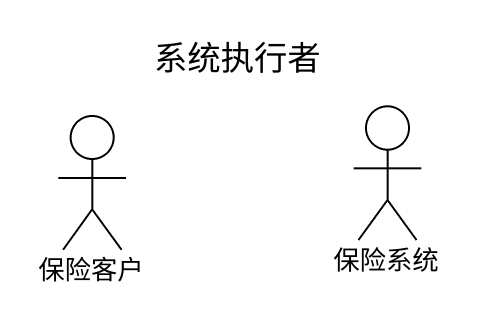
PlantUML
@startuml
title 系统执行者
actor 保险客户
actor 保险系统
@enduml
